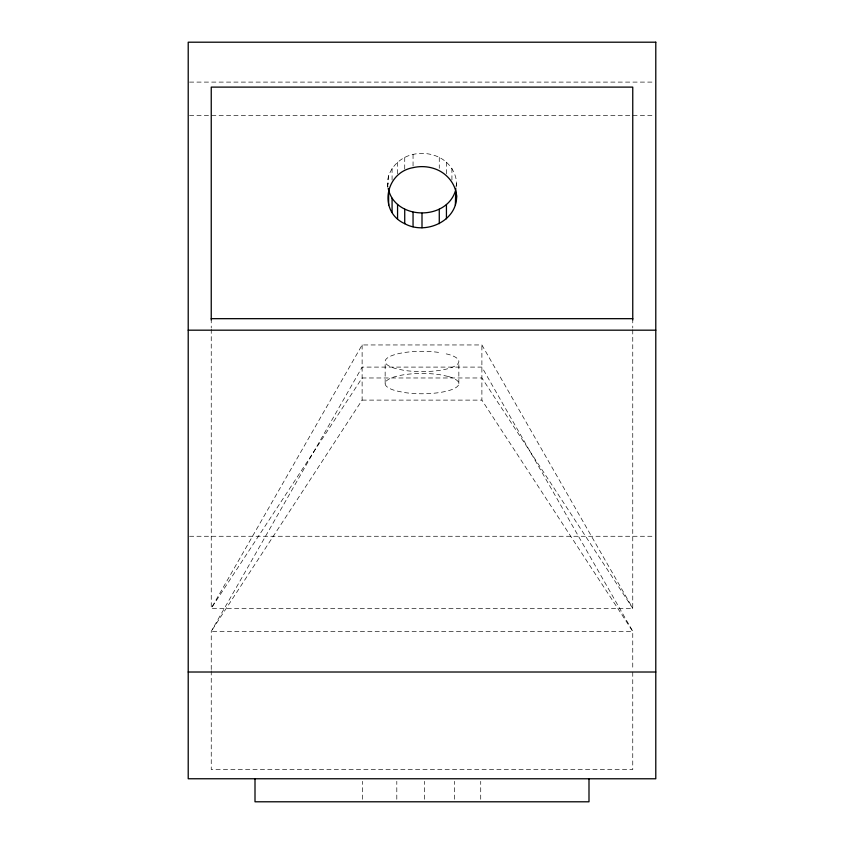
<?xml version="1.0" encoding="UTF-8"?>
<svg xmlns="http://www.w3.org/2000/svg" width="844" height="844" viewBox="0 0 844 844"><rect width="100%" height="100%" fill="white"/><g stroke="black" fill="none" stroke-linecap="round" stroke-linejoin="round"><path stroke-width="0.63" stroke-dasharray="4.22 3.17" d="M211.243 670.832L211.243 769.549L632.757 769.559L632.757 670.832M211.243 669.514L211.243 631.344L362.118 367.098L481.892 367.098L632.757 631.344L632.757 669.535M362.319 799.236L362.319 781.322M385.149 383.609L385.149 361.464M396.807 799.236L396.807 781.322M424.363 799.236L424.363 781.322M454.388 799.236L454.399 781.322M458.851 383.609L458.851 361.464M480.721 799.236L480.721 781.322M387.449 187.104C385.898 171.438 398.146 157.606 413.054 154.41A34.551 29.92 0 0 1 439.27 157.406C450.337 162.86 457.617 174.697 456.551 187.104M455.96 187.189L456.551 183.317M211.243 329.202L211.243 608.313L362.118 377.975L481.892 377.975L632.757 608.324L481.892 344.953L362.118 344.953L211.243 608.313L632.757 608.324L632.757 329.202M362.118 344.953L362.118 400.109L211.243 631.344L632.757 631.365L481.892 400.119L481.892 344.953M189.52 82.1L654.48 82.1M189.52 115.491L654.48 115.491M362.118 400.109L481.892 400.119M189.52 536.267L654.48 536.267M446.202 353.889L448.058 354.28A36.851 10.16 0 0 1 451.245 367.646A36.851 10.16 0 0 1 403.58 370.263L395.941 368.649A36.851 10.16 0 0 1 392.766 355.282A36.851 10.16 0 0 1 440.431 352.665M387.449 183.317L388.04 187.189M632.757 318.673L632.757 327.968M451.92 168.357L451.92 181.914M446.434 162.164L446.434 175.573M439.27 157.406L439.27 168.294M413.054 154.41L413.054 167.661M404.73 157.406L404.73 170.72M397.566 162.164L397.566 175.573M392.08 168.357L392.08 181.914M388.63 175.573L388.63 184.298M211.243 318.673L211.243 327.968M448.058 376.424L440.431 374.81A36.851 10.16 0 0 0 392.766 377.416A36.851 10.16 0 0 0 395.941 390.793L403.58 392.407A36.851 10.16 0 0 0 451.245 389.791A36.851 10.16 0 0 0 448.058 376.424"/><path stroke-width="1.27" d="M255.004 778.759L255.004 801.789L588.996 801.8L588.996 778.769M456.551 197.201C456.33 185.891 449.113 175.89 439.27 170.72A34.53 30.542 0 0 0 413.054 167.661C385.128 172.471 378.017 211.58 404.73 223.681C425.872 235.487 458.292 220.653 456.551 194.679M455.37 205.113L455.771 188.476M455.37 191.06C445.843 221.286 394.665 219.894 388.229 188.476M211.243 318.673L632.757 318.673M188.212 330.183L655.788 330.183M188.212 672.014L655.788 672.014M632.757 320.076L632.757 87.111L211.243 87.111L211.243 320.076M446.434 204.47L446.434 218.818M439.27 209.228L439.27 223.681M422 213.237L422 227.774M413.054 212.224L413.054 226.741M404.73 209.228L404.73 223.681M397.566 204.47L397.566 218.818M392.08 198.277L392.08 212.488M388.63 191.06L388.63 205.113M655.788 42.2L188.212 42.2L188.212 778.759L655.788 778.78L655.788 42.2"/></g></svg>
